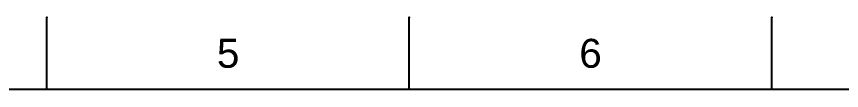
# Model space of a CAD drawing. Header units: millimetres. Extents: x 601 to 1195, y -13 to 407.
# Drawn here: x 892.1 to 1053.1, y 392.6 to 406.7 of the extents above; entities that cross this region are included whole.
import ezdxf

# ---------------------------------------------------------------- set-up
doc = ezdxf.new("R2010")
doc.units = ezdxf.units.MM
doc.header["$LTSCALE"] = 0.1
doc.styles.get("Standard").update_dxf_attribs({"font": 'arial.ttf'})

msp = doc.modelspace()

# ---------------------------------------------------------------- linework, layer by layer
for p, q in [((898.0385, 392.5863), (898.0385, 406.7277)), ((968.7456, 392.5863), (968.7456, 406.7277)), ((1039.4526, 392.5863), (1039.4526, 406.7277)), ((1180.8668, 392.5863), (615.2102, 392.5863))]:
    msp.add_line(p, q)
for p in [(898.0385, 406.7277), (968.7456, 406.7277), (1039.4526, 406.7277)]:
    msp.add_point(p)

# ---------------------------------------------------------------- texts
at = {"char_height": 5.6566, "attachment_point": 5}
for s, insert in [('5', (933.392, 399.657)), ('6', (1004.0991, 399.657))]:
    msp.add_mtext_dynamic_manual_height_columns(s, width=50, gutter_width=12.5, heights=[0], dxfattribs=dict(at, insert=insert))

doc.saveas('drawing.dxf')
